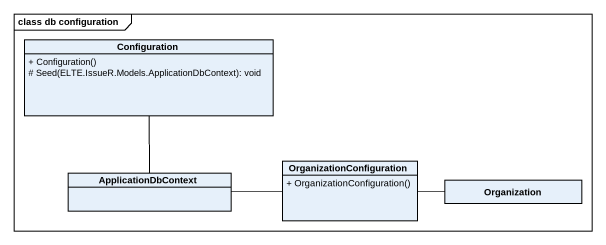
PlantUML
@startuml
mainframe class db configuration
hide circle
hide empty members
skinparam classAttributeIconSize 0
class Configuration {
  + Configuration()
  # Seed(ELTE.IssueR.Models.ApplicationDbContext): void
}
class OrganizationConfiguration {
  + OrganizationConfiguration()
}
class ApplicationDbContext
class Organization
Configuration -- ApplicationDbContext
OrganizationConfiguration -left- ApplicationDbContext
Organization -left- OrganizationConfiguration
@enduml
